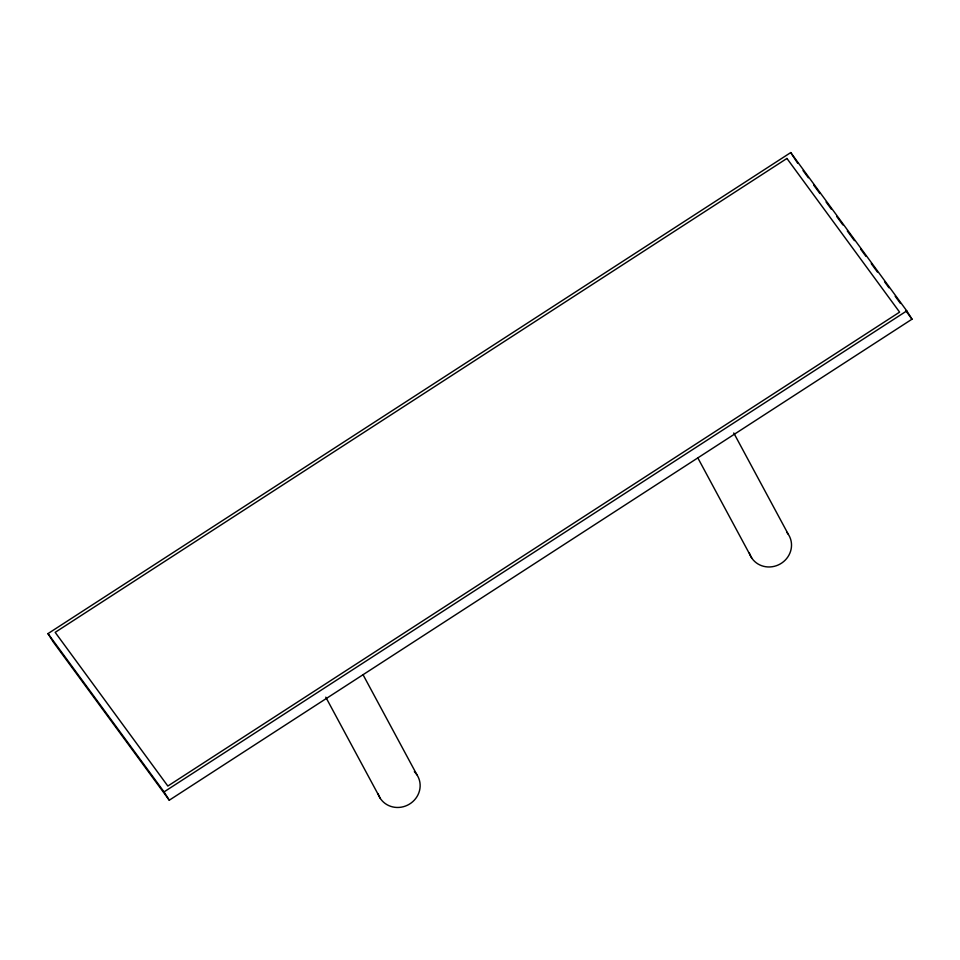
<?xml version="1.0" encoding="UTF-8"?>
<svg xmlns="http://www.w3.org/2000/svg" width="960" height="960" viewBox="0 0 960 960"><rect width="100%" height="100%" fill="white"/><g stroke="black" fill="none" stroke-linecap="round" stroke-linejoin="round"><path stroke-width="1.44" d="M48 633.612L790.728 152.58L906.78 310.884L912 319.188L169.272 800.208L53.22 641.916L48 633.612L164.04 791.904L169.272 800.208M164.04 791.904L906.78 310.884M797.724 163.308L790.728 152.58M803.04 170.556L808.356 177.804M813.672 185.052L819.876 193.512M826.068 201.972L831.384 209.22M836.7 216.48L842.904 224.928M847.332 230.976L854.424 240.648M860.616 249.096L865.932 256.356M871.248 263.604L877.452 272.064M884.544 281.724L888.972 287.772M895.164 296.232L900.48 303.48M905.796 310.728L912 319.188M733.752 432.972L788.28 534.252M697.872 457.98L751.692 557.952M363.084 674.796L416.916 774.768M325.788 697.176L380.328 798.456M786.636 532.116A21.804 20.592 -28.3 0 1 780.132 564.024A21.804 20.592 -28.3 0 1 749.376 553.104M414.336 771.636A21.804 20.592 -28.3 0 1 409.38 804.168A21.804 20.592 -28.3 0 1 378.012 793.608M786.936 158.448L55.176 632.352L167.844 786.048L899.604 312.132L786.936 158.448"/></g></svg>
